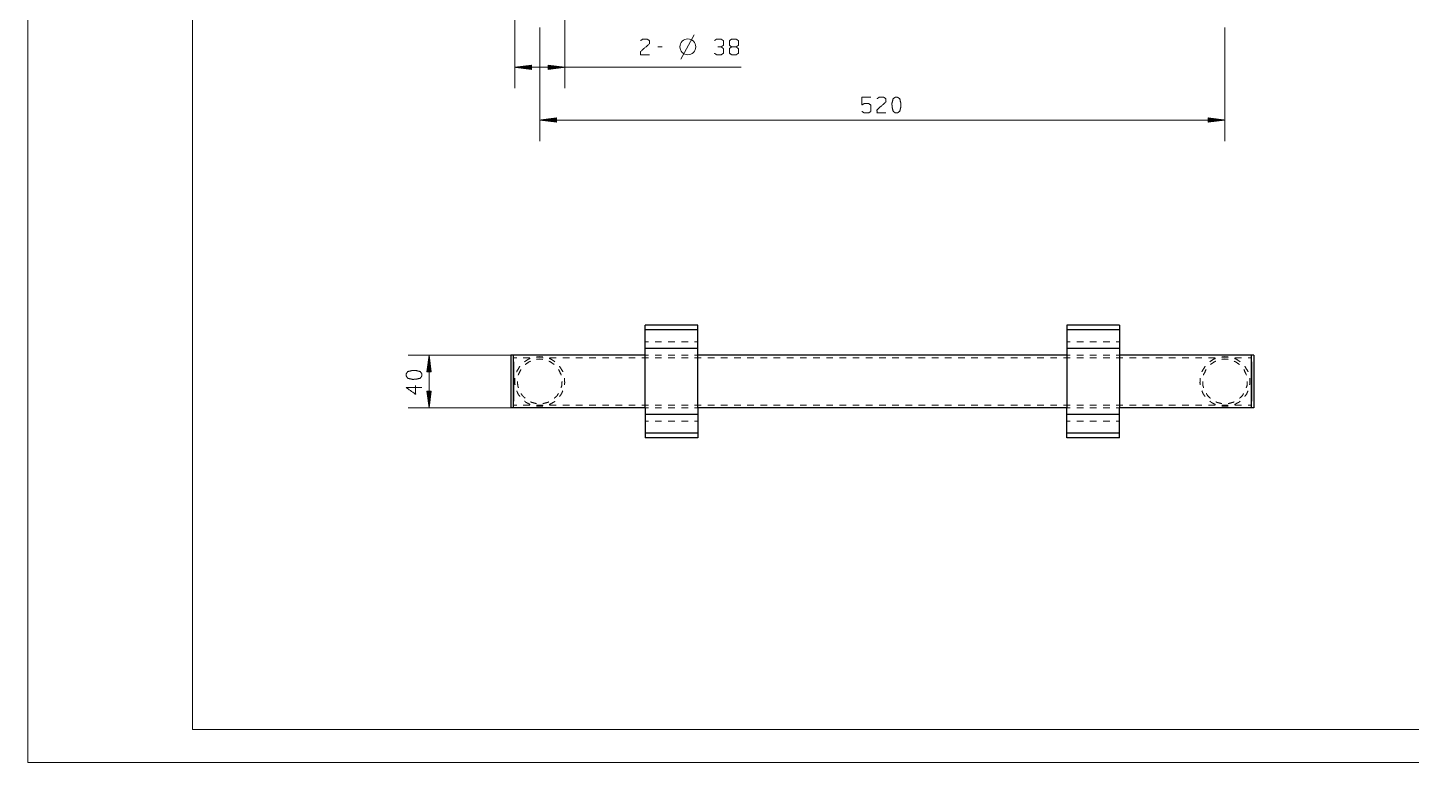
# Model space of a CAD drawing. Header units: millimetres. Extents: x 0 to 420, y 0 to 297.
# Drawn here: x 0 to 210, y 0 to 111.5 of the extents above; entities that cross this region are included whole.
import ezdxf

# ---------------------------------------------------------------- set-up
doc = ezdxf.new("R2010")
doc.units = ezdxf.units.MM
doc.layers.add('101', color=7, linetype='Continuous', true_color=0xffffff)

msp = doc.modelspace()

# ---------------------------------------------------------------- linework, layer by layer
at = {"layer": '101', "color": 133, "linetype": 'Continuous', "lineweight": 18}
for p, q in [((0, 297), (0, 0)), ((25, 292), (25, 5)), ((25, 5), (415, 5)), ((0, 0), (420, 0))]:
    msp.add_line(p, q, dxfattribs=at)
at = {"layer": '101', "color": 22, "linetype": 'Continuous', "lineweight": 18}
for p, q in [((73.92, 115.01), (73.92, 102.36)), ((81.52, 115.01), (81.52, 102.36)), ((77.72, 111.54), (77.72, 94.33)), ((181.72, 111.54), (181.72, 94.33)), ((76.46, 105.87), (73.92, 105.53)), ((73.92, 105.53), (76.46, 105.2)), ((73.92, 105.53), (108.3, 105.53)), ((76.46, 105.56), (74.11, 105.56)), ((76.46, 105.51), (74.11, 105.51)), ((76.46, 105.61), (74.49, 105.61)), ((76.46, 105.46), (74.49, 105.46)), ((76.46, 105.66), (74.88, 105.66)), ((76.46, 105.41), (74.88, 105.41)), ((76.46, 105.71), (75.27, 105.71)), ((76.46, 105.36), (75.27, 105.36)), ((76.46, 105.76), (75.65, 105.76)), ((76.46, 105.31), (75.65, 105.31)), ((76.46, 105.81), (76.04, 105.81)), ((76.46, 105.25), (76.04, 105.25)), ((76.46, 105.86), (76.42, 105.86)), ((76.46, 105.86), (76.42, 105.86)), ((76.46, 105.2), (76.42, 105.2)), ((76.46, 105.2), (76.42, 105.2)), ((76.46, 105.2), (76.46, 105.87)), ((81.52, 105.53), (78.98, 105.87)), ((78.98, 105.87), (78.98, 105.2)), ((78.98, 105.86), (79.01, 105.86)), ((78.98, 105.86), (79.01, 105.86)), ((78.98, 105.81), (79.39, 105.81)), ((78.98, 105.76), (79.78, 105.76)), ((78.98, 105.71), (80.17, 105.71)), ((78.98, 105.66), (80.55, 105.66)), ((78.98, 105.61), (80.94, 105.61)), ((78.98, 105.56), (81.32, 105.56)), ((78.98, 105.2), (81.52, 105.53)), ((78.98, 105.51), (81.32, 105.51)), ((78.98, 105.46), (80.94, 105.46)), ((78.98, 105.41), (80.55, 105.41)), ((78.98, 105.36), (80.17, 105.36)), ((78.98, 105.31), (79.78, 105.31)), ((78.98, 105.25), (79.39, 105.25)), ((78.98, 105.2), (79.01, 105.2)), ((78.98, 105.2), (79.01, 105.2)), ((80.26, 97.84), (77.72, 97.51)), ((77.72, 97.51), (80.26, 97.17)), ((77.72, 97.51), (181.72, 97.51)), ((80.26, 97.53), (77.91, 97.53)), ((80.26, 97.48), (77.91, 97.48)), ((80.26, 97.58), (78.29, 97.58)), ((80.26, 97.43), (78.29, 97.43)), ((80.26, 97.63), (78.68, 97.63)), ((80.26, 97.38), (78.68, 97.38)), ((80.26, 97.68), (79.07, 97.68)), ((80.26, 97.33), (79.07, 97.33)), ((80.26, 97.74), (79.45, 97.74)), ((80.26, 97.28), (79.45, 97.28)), ((80.26, 97.79), (79.84, 97.79)), ((80.26, 97.23), (79.84, 97.23)), ((80.26, 97.84), (80.22, 97.84)), ((80.26, 97.84), (80.22, 97.84)), ((80.26, 97.18), (80.22, 97.18)), ((80.26, 97.18), (80.22, 97.18)), ((80.26, 97.17), (80.26, 97.84)), ((179.18, 97.84), (179.18, 97.17)), ((181.72, 97.51), (179.18, 97.84)), ((179.18, 97.84), (179.21, 97.84)), ((179.18, 97.84), (179.21, 97.84)), ((179.18, 97.79), (179.59, 97.79)), ((179.18, 97.74), (179.98, 97.74)), ((179.18, 97.68), (180.37, 97.68)), ((179.18, 97.63), (180.75, 97.63)), ((179.18, 97.58), (181.14, 97.58)), ((179.18, 97.53), (181.52, 97.53)), ((179.18, 97.17), (181.72, 97.51)), ((179.18, 97.48), (181.52, 97.48)), ((179.18, 97.43), (181.14, 97.43)), ((179.18, 97.38), (180.75, 97.38)), ((179.18, 97.33), (180.37, 97.33)), ((179.18, 97.28), (179.98, 97.28)), ((179.18, 97.23), (179.59, 97.23)), ((179.18, 97.18), (179.21, 97.18)), ((179.18, 97.18), (179.21, 97.18)), ((73.32, 61.82), (57.75, 61.82)), ((60.92, 61.82), (60.59, 59.28)), ((60.85, 59.28), (60.85, 61.24)), ((60.9, 59.28), (60.9, 61.63)), ((60.92, 53.82), (60.92, 61.82)), ((61.26, 59.28), (60.92, 61.82)), ((60.95, 59.28), (60.95, 61.63)), ((61, 59.28), (61, 61.24)), ((60.59, 59.28), (60.59, 59.31)), ((60.59, 59.28), (60.59, 59.31)), ((60.59, 59.28), (61.26, 59.28)), ((60.64, 59.28), (60.64, 59.7)), ((60.69, 59.28), (60.69, 60.08)), ((60.75, 59.28), (60.75, 60.47)), ((60.8, 59.28), (60.8, 60.86)), ((61.05, 59.28), (61.05, 60.86)), ((61.1, 59.28), (61.1, 60.47)), ((61.15, 59.28), (61.15, 60.08)), ((61.2, 59.28), (61.2, 59.7)), ((61.25, 59.28), (61.25, 59.31)), ((61.25, 59.28), (61.25, 59.31)), ((61.26, 56.36), (60.59, 56.36)), ((60.59, 56.36), (60.92, 53.82)), ((60.59, 56.36), (60.59, 56.33)), ((60.59, 56.36), (60.59, 56.33)), ((60.64, 56.36), (60.64, 55.94)), ((60.69, 56.36), (60.69, 55.56)), ((60.75, 56.36), (60.75, 55.17)), ((60.8, 56.36), (60.8, 54.78)), ((60.85, 56.36), (60.85, 54.4)), ((60.9, 56.36), (60.9, 54.01)), ((60.92, 53.82), (61.26, 56.36)), ((60.95, 56.36), (60.95, 54.01)), ((61, 56.36), (61, 54.4)), ((61.05, 56.36), (61.05, 54.78)), ((61.1, 56.36), (61.1, 55.17)), ((61.15, 56.36), (61.15, 55.56)), ((61.2, 56.36), (61.2, 55.94)), ((61.25, 56.36), (61.25, 56.33)), ((61.25, 56.36), (61.25, 56.33)), ((73.32, 53.82), (57.75, 53.82))]:
    msp.add_line(p, q, dxfattribs=at)
at = {"layer": '101', "color": 72, "linetype": 'Continuous', "lineweight": 18}
for p, q in [((99.15, 106.78), (101.15, 110.43)), ((96.31, 108.62), (95.64, 108.62))]:
    msp.add_line(p, q, dxfattribs=at)
at = {"layer": '101', "color": 92, "linetype": 'Continuous', "lineweight": 25}
for p, q in [((93.72, 65.65), (93.72, 66.36)), ((101.72, 66.36), (93.72, 66.36)), ((101.72, 65.65), (93.72, 65.65)), ((93.72, 63.41), (93.72, 65.65)), ((101.72, 65.65), (101.72, 66.36)), ((101.72, 63.41), (101.72, 65.65)), ((165.72, 66.36), (157.72, 66.36)), ((157.72, 66.36), (157.72, 65.65)), ((165.72, 65.65), (157.72, 65.65)), ((157.72, 65.65), (157.72, 63.41)), ((165.72, 66.36), (165.72, 65.65)), ((165.72, 65.65), (165.72, 63.41)), ((93.72, 61.82), (73.72, 61.82)), ((73.72, 54.42), (73.72, 61.22)), ((101.72, 62.82), (93.72, 62.82)), ((93.72, 53.82), (93.72, 61.82)), ((157.72, 61.82), (101.72, 61.82)), ((101.72, 53.82), (101.72, 61.82)), ((165.72, 62.82), (157.72, 62.82)), ((157.72, 61.82), (157.72, 53.82)), ((165.72, 61.82), (165.72, 53.82)), ((185.72, 61.82), (165.72, 61.82)), ((185.72, 54.42), (185.72, 61.22)), ((93.72, 53.82), (73.72, 53.82)), ((101.72, 52.82), (93.72, 52.82)), ((157.72, 53.82), (101.72, 53.82)), ((165.72, 52.82), (157.72, 52.82)), ((185.72, 53.82), (165.72, 53.82)), ((93.72, 52.23), (93.72, 49.99)), ((101.72, 52.23), (101.72, 49.99)), ((157.72, 49.99), (157.72, 52.23)), ((165.72, 49.99), (165.72, 52.23)), ((93.72, 49.99), (93.72, 49.28)), ((101.72, 49.99), (93.72, 49.99)), ((101.72, 49.28), (93.72, 49.28)), ((101.72, 49.99), (101.72, 49.28)), ((157.72, 49.28), (157.72, 49.99)), ((165.72, 49.99), (157.72, 49.99)), ((165.72, 49.28), (157.72, 49.28)), ((165.72, 49.28), (165.72, 49.99))]:
    msp.add_line(p, q, dxfattribs=at)
at = {"layer": '101', "color": 53, "linetype": 'Continuous', "lineweight": 18}
for p, q in [((94.22, 63.82), (93.72, 63.82)), ((96.22, 63.82), (95.22, 63.82)), ((98.22, 63.82), (97.22, 63.82)), ((100.22, 63.82), (99.22, 63.82)), ((101.72, 63.82), (101.22, 63.82)), ((158.22, 63.82), (157.72, 63.82)), ((160.22, 63.82), (159.22, 63.82)), ((162.22, 63.82), (161.22, 63.82)), ((164.22, 63.82), (163.22, 63.82)), ((165.72, 63.82), (165.22, 63.82)), ((74.22, 61.42), (73.72, 61.42)), ((76.22, 61.42), (75.22, 61.42)), ((77.72, 61.62), (77.22, 61.56)), ((78.22, 61.42), (77.22, 61.42)), ((77.72, 61.22), (77.24, 61.16)), ((78.21, 61.56), (77.72, 61.62)), ((78.2, 61.16), (77.72, 61.22)), ((80.22, 61.42), (79.22, 61.42)), ((82.22, 61.42), (81.22, 61.42)), ((84.22, 61.42), (83.22, 61.42)), ((86.22, 61.42), (85.22, 61.42)), ((88.22, 61.42), (87.22, 61.42)), ((90.22, 61.42), (89.22, 61.42)), ((92.22, 61.42), (91.22, 61.42)), ((94.22, 61.42), (93.22, 61.42)), ((94.22, 61.82), (93.72, 61.82)), ((96.22, 61.82), (95.22, 61.82)), ((96.22, 61.42), (95.22, 61.42)), ((98.22, 61.82), (97.22, 61.82)), ((98.22, 61.42), (97.22, 61.42)), ((100.22, 61.82), (99.22, 61.82)), ((100.22, 61.42), (99.22, 61.42)), ((101.72, 61.82), (101.22, 61.82)), ((102.22, 61.42), (101.22, 61.42)), ((104.22, 61.42), (103.22, 61.42)), ((106.22, 61.42), (105.22, 61.42)), ((108.22, 61.42), (107.22, 61.42)), ((110.22, 61.42), (109.22, 61.42)), ((112.22, 61.42), (111.22, 61.42)), ((114.22, 61.42), (113.22, 61.42)), ((116.22, 61.42), (115.22, 61.42)), ((118.22, 61.42), (117.22, 61.42)), ((120.22, 61.42), (119.22, 61.42)), ((122.22, 61.42), (121.22, 61.42)), ((124.22, 61.42), (123.22, 61.42)), ((126.22, 61.42), (125.22, 61.42)), ((128.22, 61.42), (127.22, 61.42)), ((130.22, 61.42), (129.22, 61.42)), ((132.22, 61.42), (131.22, 61.42)), ((134.22, 61.42), (133.22, 61.42)), ((136.22, 61.42), (135.22, 61.42)), ((138.22, 61.42), (137.22, 61.42)), ((140.22, 61.42), (139.22, 61.42)), ((142.22, 61.42), (141.22, 61.42)), ((144.22, 61.42), (143.22, 61.42)), ((146.22, 61.42), (145.22, 61.42)), ((148.22, 61.42), (147.22, 61.42)), ((150.22, 61.42), (149.22, 61.42)), ((152.22, 61.42), (151.22, 61.42)), ((154.22, 61.42), (153.22, 61.42)), ((156.22, 61.42), (155.22, 61.42)), ((158.22, 61.42), (157.22, 61.42)), ((158.22, 61.82), (157.72, 61.82)), ((160.22, 61.82), (159.22, 61.82)), ((160.22, 61.42), (159.22, 61.42)), ((162.22, 61.82), (161.22, 61.82)), ((162.22, 61.42), (161.22, 61.42)), ((164.22, 61.82), (163.22, 61.82)), ((164.22, 61.42), (163.22, 61.42)), ((165.72, 61.82), (165.22, 61.82)), ((166.22, 61.42), (165.22, 61.42)), ((168.22, 61.42), (167.22, 61.42)), ((170.22, 61.42), (169.22, 61.42)), ((172.22, 61.42), (171.22, 61.42)), ((174.22, 61.42), (173.22, 61.42)), ((176.22, 61.42), (175.22, 61.42)), ((178.22, 61.42), (177.22, 61.42)), ((180.22, 61.42), (179.22, 61.42)), ((181.72, 61.62), (181.22, 61.56)), ((182.22, 61.42), (181.22, 61.42)), ((181.72, 61.22), (181.24, 61.16)), ((182.21, 61.56), (181.72, 61.62)), ((182.2, 61.16), (181.72, 61.22)), ((184.22, 61.42), (183.22, 61.42)), ((185.72, 61.42), (185.22, 61.42)), ((74.22, 54.22), (73.72, 54.22)), ((76.22, 54.22), (75.22, 54.22)), ((78.22, 54.22), (77.22, 54.22)), ((80.22, 54.22), (79.22, 54.22)), ((82.22, 54.22), (81.22, 54.22)), ((84.22, 54.22), (83.22, 54.22)), ((86.22, 54.22), (85.22, 54.22)), ((88.22, 54.22), (87.22, 54.22)), ((90.22, 54.22), (89.22, 54.22)), ((92.22, 54.22), (91.22, 54.22)), ((94.22, 54.22), (93.22, 54.22)), ((94.22, 53.82), (93.72, 53.82)), ((96.22, 54.22), (95.22, 54.22)), ((96.22, 53.82), (95.22, 53.82)), ((98.22, 54.22), (97.22, 54.22)), ((98.22, 53.82), (97.22, 53.82)), ((100.22, 54.22), (99.22, 54.22)), ((100.22, 53.82), (99.22, 53.82)), ((102.22, 54.22), (101.22, 54.22)), ((101.72, 53.82), (101.22, 53.82)), ((104.22, 54.22), (103.22, 54.22)), ((106.22, 54.22), (105.22, 54.22)), ((108.22, 54.22), (107.22, 54.22)), ((110.22, 54.22), (109.22, 54.22)), ((112.22, 54.22), (111.22, 54.22)), ((114.22, 54.22), (113.22, 54.22)), ((116.22, 54.22), (115.22, 54.22)), ((118.22, 54.22), (117.22, 54.22)), ((120.22, 54.22), (119.22, 54.22)), ((122.22, 54.22), (121.22, 54.22)), ((124.22, 54.22), (123.22, 54.22)), ((126.22, 54.22), (125.22, 54.22)), ((128.22, 54.22), (127.22, 54.22)), ((130.22, 54.22), (129.22, 54.22)), ((132.22, 54.22), (131.22, 54.22)), ((134.22, 54.22), (133.22, 54.22)), ((136.22, 54.22), (135.22, 54.22)), ((138.22, 54.22), (137.22, 54.22)), ((140.22, 54.22), (139.22, 54.22)), ((142.22, 54.22), (141.22, 54.22)), ((144.22, 54.22), (143.22, 54.22)), ((146.22, 54.22), (145.22, 54.22)), ((148.22, 54.22), (147.22, 54.22)), ((150.22, 54.22), (149.22, 54.22)), ((152.22, 54.22), (151.22, 54.22)), ((154.22, 54.22), (153.22, 54.22)), ((156.22, 54.22), (155.22, 54.22)), ((158.22, 54.22), (157.22, 54.22)), ((158.22, 53.82), (157.72, 53.82)), ((160.22, 54.22), (159.22, 54.22)), ((160.22, 53.82), (159.22, 53.82)), ((162.22, 54.22), (161.22, 54.22)), ((162.22, 53.82), (161.22, 53.82)), ((164.22, 54.22), (163.22, 54.22)), ((164.22, 53.82), (163.22, 53.82)), ((166.22, 54.22), (165.22, 54.22)), ((165.72, 53.82), (165.22, 53.82)), ((168.22, 54.22), (167.22, 54.22)), ((170.22, 54.22), (169.22, 54.22)), ((172.22, 54.22), (171.22, 54.22)), ((174.22, 54.22), (173.22, 54.22)), ((176.22, 54.22), (175.22, 54.22)), ((178.22, 54.22), (177.22, 54.22)), ((180.22, 54.22), (179.22, 54.22)), ((182.22, 54.22), (181.22, 54.22)), ((184.22, 54.22), (183.22, 54.22)), ((185.72, 54.22), (185.22, 54.22)), ((94.22, 51.82), (93.72, 51.82)), ((96.22, 51.82), (95.22, 51.82)), ((98.22, 51.82), (97.22, 51.82)), ((100.22, 51.82), (99.22, 51.82)), ((101.72, 51.82), (101.22, 51.82)), ((158.22, 51.82), (157.72, 51.82)), ((160.22, 51.82), (159.22, 51.82)), ((162.22, 51.82), (161.22, 51.82)), ((164.22, 51.82), (163.22, 51.82)), ((165.72, 51.82), (165.22, 51.82))]:
    msp.add_line(p, q, dxfattribs=at)
at = {"layer": '101', "color": 72, "linetype": 'Continuous', "lineweight": 25}
for p, q in [((73.72, 61.82), (73.32, 61.82)), ((186.12, 61.82), (185.72, 61.82)), ((73.32, 60.82), (73.32, 54.82)), ((73.72, 60.82), (73.72, 54.82)), ((185.72, 60.82), (185.72, 54.82)), ((186.12, 60.82), (186.12, 54.82)), ((73.72, 53.82), (73.32, 53.82)), ((186.12, 53.82), (185.72, 53.82))]:
    msp.add_line(p, q, dxfattribs=at)
at = {"layer": '101', "color": 72, "linetype": 'Continuous', "lineweight": 18}
msp.add_circle((100.19, 108.62), 1.2, dxfattribs=at)
for points, knots in [([(93.02, 109.57), (93.34, 109.8), (94.03, 109.8), (94.37, 109.57), (94.37, 109.1), (93.01, 107.9), (93.02, 107.42), (94.37, 107.42)], [0, 0, 0.069691, 0.192977, 0.265274, 0.350227, 0.674741, 0.759753, 1, 1]), ([(105.25, 108.62), (105.59, 108.85), (105.59, 109.57), (105.25, 109.8), (104.56, 109.8), (104.23, 109.57)], [0, 0, 0.153877, 0.429854, 0.583731, 0.846126, 1, 1]), ([(106.84, 108.62), (106.52, 108.85), (106.52, 109.57), (106.84, 109.8), (107.53, 109.8), (107.86, 109.57), (107.86, 108.85), (107.53, 108.62), (106.84, 108.62), (106.5, 108.37), (106.5, 107.67), (106.84, 107.42), (107.53, 107.42), (107.86, 107.65), (107.86, 108.37), (107.53, 108.62)], [0, 0, 0.047573, 0.136085, 0.183659, 0.267815, 0.317165, 0.405677, 0.455028, 0.539184, 0.590297, 0.675756, 0.726869, 0.811025, 0.860376, 0.948887, 1, 1]), ([(104.24, 107.65), (104.56, 107.42), (105.25, 107.42), (105.59, 107.65), (105.59, 108.37), (105.25, 108.62), (104.74, 108.62)], [0, 0, 0.12412, 0.343687, 0.472447, 0.703377, 0.836734, 1, 1]), ([(126.62, 98.82), (126.96, 98.6), (127.64, 98.6), (127.98, 98.82), (127.98, 99.77), (127.64, 100.02), (126.96, 100.02), (126.62, 99.8), (126.62, 100.97), (127.98, 100.97)], [0, 0, 0.062228, 0.168343, 0.230571, 0.376815, 0.441265, 0.54738, 0.609608, 0.79049, 1, 1]), ([(128.91, 100.75), (129.23, 100.97), (129.92, 100.97), (130.26, 100.75), (130.26, 100.27), (128.9, 99.07), (128.91, 98.6), (130.26, 98.6)], [0, 0, 0.069692, 0.192977, 0.265273, 0.350228, 0.674741, 0.759753, 1, 1]), ([(132.02, 98.6), (132.36, 98.85), (132.53, 99.55), (132.53, 100.02), (132.36, 100.75), (132.02, 100.97), (131.68, 100.97), (131.35, 100.75), (131.17, 100.02), (131.19, 99.55), (131.35, 98.85), (131.68, 98.6), (132.02, 98.6)], [0, 0, 0.067525, 0.183971, 0.260583, 0.380944, 0.446141, 0.500306, 0.565504, 0.685865, 0.76253, 0.87831, 0.945835, 1, 1]), ([(59.83, 58.99), (59.58, 59.32), (58.88, 59.5), (58.41, 59.5), (57.68, 59.32), (57.46, 58.99), (57.46, 58.65), (57.68, 58.31), (58.41, 58.14), (58.88, 58.16), (59.58, 58.31), (59.83, 58.65), (59.83, 58.99)], [0, 0, 0.067526, 0.183971, 0.260583, 0.380943, 0.446141, 0.500305, 0.565504, 0.685863, 0.762528, 0.878309, 0.945835, 1, 1]), ([(58.88, 57.22), (58.88, 55.88), (57.46, 56.89), (59.83, 56.89)], [0, 0, 0.245869, 0.565295, 1, 1])]:
    msp.add_open_spline(points, degree=1, knots=knots, dxfattribs=at)
at = {"layer": '101', "color": 92, "linetype": 'Continuous', "lineweight": 25}
for points in [[(93.72, 62.82), (93.72, 63.41)], [(101.72, 62.82), (101.72, 63.41)], [(157.72, 63.41), (157.72, 62.82)], [(165.72, 63.41), (165.72, 62.82)], [(73.72, 61.22), (73.72, 61.82)], [(185.72, 61.22), (185.72, 61.82)], [(73.72, 53.82), (73.72, 54.42)], [(93.72, 53.82), (93.72, 53.32), (93.72, 52.82)], [(93.72, 52.82), (93.72, 52.23)], [(101.72, 53.82), (101.72, 53.32), (101.72, 52.82)], [(101.72, 52.82), (101.72, 52.23)], [(157.72, 52.23), (157.72, 52.82)], [(165.72, 52.23), (165.72, 52.82)], [(185.72, 53.82), (185.72, 54.42)]]:
    msp.add_open_spline(points, degree=1, dxfattribs=at)
at = {"layer": '101', "color": 72, "linetype": 'Continuous', "lineweight": 25}
for points in [[(73.32, 61.82), (73.32, 61.69), (73.32, 60.82)], [(186.12, 61.82), (186.12, 61.69), (186.12, 60.82)]]:
    msp.add_open_spline(points, degree=1, knots=[0, 0, 0.133976, 1, 1], dxfattribs=at)
at = {"layer": '101', "color": 53, "linetype": 'Continuous', "lineweight": 18}
for points, knots in [([(76.27, 61.31), (76.01, 61.22), (75.41, 60.82)], [0, 0, 0.277779, 1, 1]), ([(80.02, 60.82), (79.42, 61.22), (79.16, 61.31)], [0, 0, 0.72222, 1, 1]), ([(180.27, 61.31), (180.01, 61.22), (179.41, 60.82)], [0, 0, 0.277788, 1, 1]), ([(184.02, 60.82), (183.42, 61.22), (183.16, 61.31)], [0, 0, 0.722231, 1, 1]), ([(74.71, 60.13), (74.67, 60.09), (74.23, 59.33), (74.21, 59.27)], [0, 0, 0.055556, 0.944442, 1, 1]), ([(74.86, 59.66), (74.85, 59.64), (74.48, 58.87), (74.46, 58.78)], [0, 0, 0.019999, 0.900001, 1, 1]), ([(76.31, 60.89), (76.08, 60.8), (75.5, 60.38)], [0, 0, 0.26, 1, 1]), ([(79.93, 60.38), (79.35, 60.8), (79.12, 60.89)], [0, 0, 0.740005, 1, 1]), ([(80.97, 58.78), (80.95, 58.87), (80.59, 59.64), (80.57, 59.66)], [0, 0, 0.099998, 0.979998, 1, 1]), ([(81.22, 59.27), (81.21, 59.33), (80.76, 60.09), (80.73, 60.13)], [0, 0, 0.055556, 0.944443, 1, 1]), ([(178.71, 60.13), (178.67, 60.09), (178.23, 59.33), (178.21, 59.27)], [0, 0, 0.055546, 0.944438, 1, 1]), ([(178.86, 59.66), (178.85, 59.64), (178.48, 58.87), (178.46, 58.78)], [0, 0, 0.019995, 0.900002, 1, 1]), ([(180.31, 60.89), (180.08, 60.8), (179.5, 60.38)], [0, 0, 0.259992, 1, 1]), ([(183.93, 60.38), (183.35, 60.8), (183.12, 60.89)], [0, 0, 0.740008, 1, 1]), ([(184.97, 58.78), (184.95, 58.87), (184.59, 59.64), (184.57, 59.66)], [0, 0, 0.099999, 0.980004, 1, 1]), ([(185.22, 59.27), (185.21, 59.33), (184.76, 60.09), (184.73, 60.13)], [0, 0, 0.055556, 0.94444, 1, 1]), ([(73.96, 58.31), (73.92, 57.6), (73.97, 57.33)], [0, 0, 0.722221, 1, 1]), ([(74.34, 57.82), (74.38, 57.18), (74.48, 56.87)], [0, 0, 0.659998, 1, 1]), ([(80.95, 56.87), (81.06, 57.18), (81.1, 57.82)], [0, 0, 0.340002, 1, 1]), ([(81.46, 57.33), (81.51, 57.6), (81.47, 58.31)], [0, 0, 0.277779, 1, 1]), ([(177.96, 58.31), (177.92, 57.6), (177.97, 57.33)], [0, 0, 0.722222, 1, 1]), ([(178.34, 57.82), (178.38, 57.18), (178.48, 56.87)], [0, 0, 0.659996, 1, 1]), ([(184.95, 56.87), (185.06, 57.18), (185.1, 57.82)], [0, 0, 0.339999, 1, 1]), ([(185.46, 57.33), (185.51, 57.6), (185.47, 58.31)], [0, 0, 0.277778, 1, 1]), ([(74.23, 56.38), (74.43, 55.92), (74.72, 55.52)], [0, 0, 0.499998, 1, 1]), ([(74.88, 56), (75.1, 55.65), (75.51, 55.27)], [0, 0, 0.420001, 1, 1]), ([(75.42, 54.82), (75.63, 54.65), (76.27, 54.32)], [0, 0, 0.277779, 1, 1]), ([(76.31, 54.74), (76.46, 54.66), (77.23, 54.46)], [0, 0, 0.179998, 1, 1]), ([(78.2, 54.46), (78.97, 54.66), (79.12, 54.74)], [0, 0, 0.819997, 1, 1]), ([(79.16, 54.32), (79.8, 54.65), (80.02, 54.82)], [0, 0, 0.722224, 1, 1]), ([(79.93, 55.27), (80.34, 55.65), (80.55, 56)], [0, 0, 0.58, 1, 1]), ([(80.71, 55.52), (81.01, 55.92), (81.2, 56.38)], [0, 0, 0.500002, 1, 1]), ([(178.23, 56.38), (178.43, 55.92), (178.72, 55.52)], [0, 0, 0.499998, 1, 1]), ([(178.88, 56), (179.1, 55.65), (179.51, 55.27)], [0, 0, 0.419996, 1, 1]), ([(179.42, 54.82), (179.63, 54.65), (180.27, 54.32)], [0, 0, 0.277776, 1, 1]), ([(180.31, 54.74), (180.46, 54.66), (181.23, 54.46)], [0, 0, 0.179993, 1, 1]), ([(182.2, 54.46), (182.97, 54.66), (183.12, 54.74)], [0, 0, 0.820007, 1, 1]), ([(183.16, 54.32), (183.8, 54.65), (184.02, 54.82)], [0, 0, 0.722224, 1, 1]), ([(183.93, 55.27), (184.34, 55.65), (184.55, 56)], [0, 0, 0.580004, 1, 1]), ([(184.71, 55.52), (185.01, 55.92), (185.2, 56.38)], [0, 0, 0.500002, 1, 1]), ([(77.22, 54.06), (77.27, 54.05), (78.16, 54.05), (78.21, 54.06)], [0, 0, 0.055553, 0.944447, 1, 1]), ([(181.22, 54.06), (181.27, 54.05), (182.16, 54.05), (182.21, 54.06)], [0, 0, 0.055557, 0.944443, 1, 1])]:
    msp.add_open_spline(points, degree=1, knots=knots, dxfattribs=at)
at = {"layer": '101', "color": 92, "linetype": 'Continuous', "lineweight": 25}
for points, knots in [([(93.72, 61.82), (93.72, 62.69), (93.72, 62.82)], [0, 0, 0.866028, 1, 1]), ([(101.72, 61.82), (101.72, 62.69), (101.72, 62.82)], [0, 0, 0.866028, 1, 1]), ([(157.72, 62.82), (157.72, 62.69), (157.72, 61.82)], [0, 0, 0.133972, 1, 1]), ([(165.72, 62.82), (165.72, 62.69), (165.72, 61.82)], [0, 0, 0.133972, 1, 1]), ([(157.72, 52.82), (157.72, 52.95), (157.72, 53.82)], [0, 0, 0.133976, 1, 1]), ([(165.72, 52.82), (165.72, 52.95), (165.72, 53.82)], [0, 0, 0.133976, 1, 1])]:
    msp.add_open_spline(points, degree=1, knots=knots, dxfattribs=at)
at = {"layer": '101', "color": 72, "linetype": 'Continuous', "lineweight": 25}
for points in [[(73.32, 54.82), (73.32, 54.32), (73.32, 53.82)], [(186.12, 54.82), (186.12, 54.32), (186.12, 53.82)]]:
    msp.add_open_spline(points, degree=1, dxfattribs=at)

doc.saveas('drawing.dxf')
